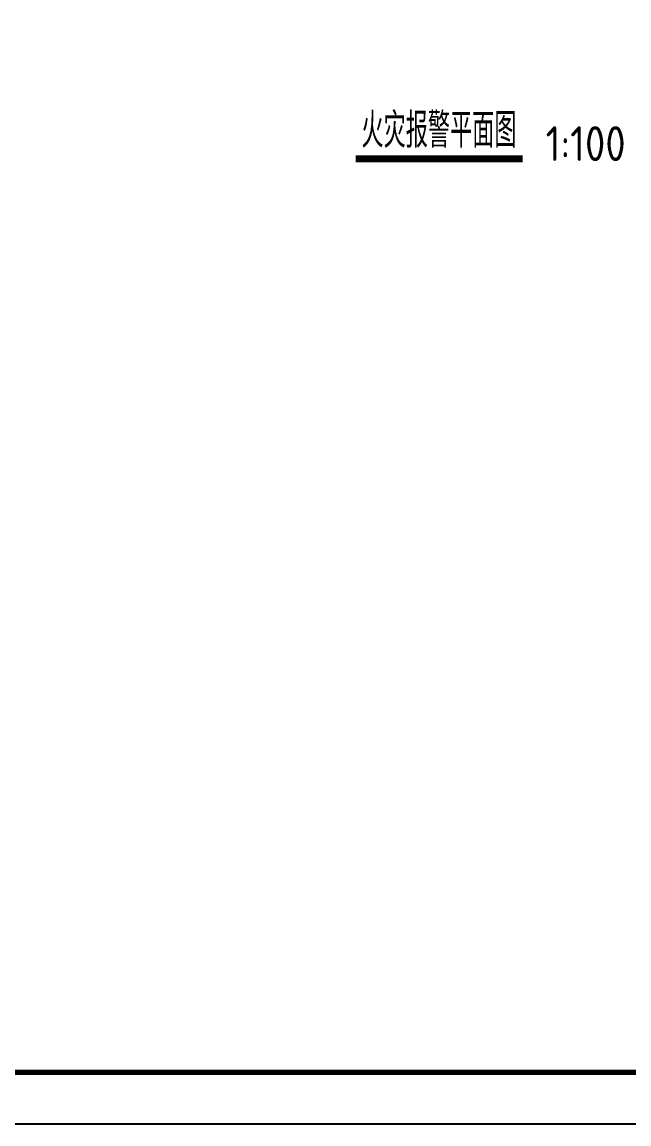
# Model space of a CAD drawing. Extents: x 1151645 to 1632247, y -116298 to 25377.
# Drawn here: x 1396320 to 1408091, y -100998 to -79629 of the extents above; entities that cross this region are included whole.
import ezdxf

# ---------------------------------------------------------------- set-up
doc = ezdxf.new("R2010")
doc.units = 0
doc.header["$LTSCALE"] = 1000
doc.header["$MEASUREMENT"] = 0
for name, color, linetype in [('DIM_SYMB', 3, 'CONTINUOUS'), ('PUB_TEXT', 7, 'CONTINUOUS'), ('PUB_TITLE', 4, 'CONTINUOUS')]:
    doc.layers.add(name, color=color, linetype=linetype)
doc.styles.add('sceic', font='sceie.shx', dxfattribs={"width": 0.67, "bigfont": 'sceic.shx'})
doc.styles.get("Standard").update_dxf_attribs({"font": 'GBENOR', "bigfont": 'GBCBIG'})

msp = doc.modelspace()

# ---------------------------------------------------------------- linework, layer by layer
at = {"layer": 'DIM_SYMB', "const_width": 140}
msp.add_lwpolyline([(1402788.9, -82281.1), (1406028.4, -82281.1)], dxfattribs=at)
at = {"layer": 'PUB_TITLE', "color": 4}
msp.add_lwpolyline([(1343131.1, -100998.1), (1427231.1, -100998.1), (1427231.1, -41598.1), (1343131.1, -41598.1)], close=True, dxfattribs=at)
at = {"layer": 'PUB_TITLE', "color": 4, "const_width": 100}
msp.add_lwpolyline([(1345631.1, -99998.1), (1426231.1, -99998.1), (1426231.1, -42598.1), (1345631.1, -42598.1)], close=True, dxfattribs=at)

# ---------------------------------------------------------------- texts
at = {"layer": 'PUB_TEXT', "style": 'sceic', "width": 0.67}
msp.add_text('火灾报警平面图', height=675.18, dxfattribs=at).set_placement((1402902, -82065))
at = {"layer": 'PUB_TEXT'}
msp.add_text('1:100', height=675.18, dxfattribs=at).set_placement((1406475.5, -82324.3))

doc.saveas('drawing.dxf')
